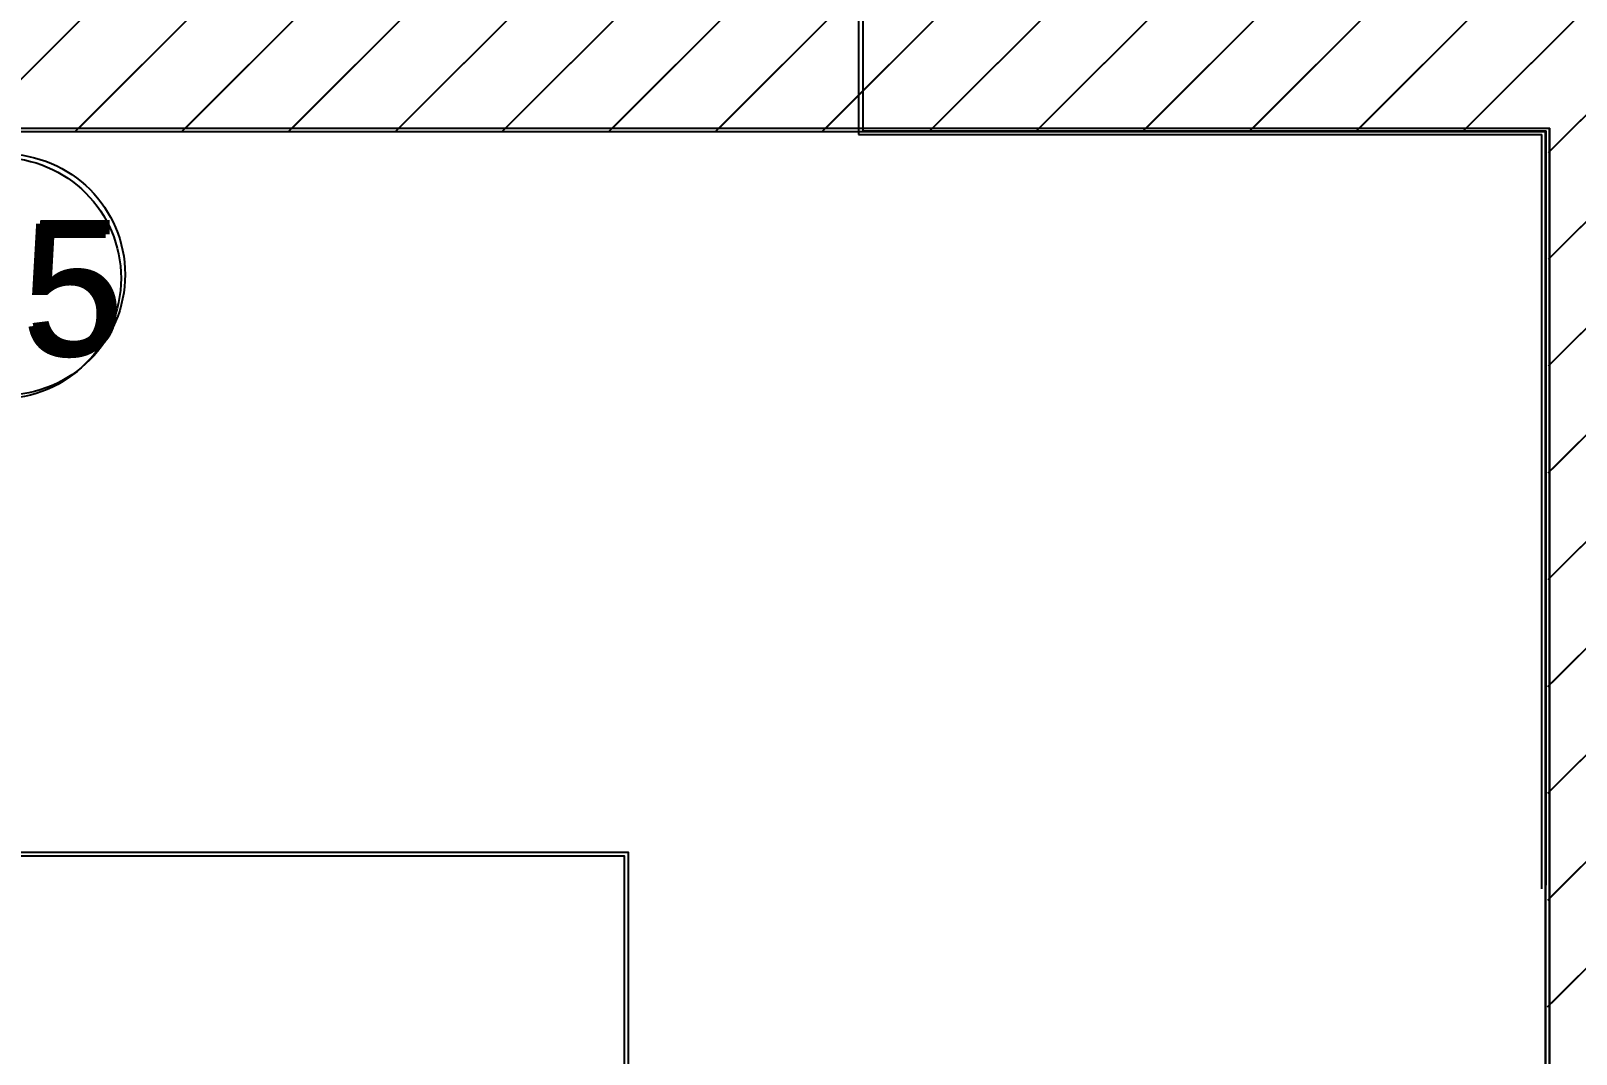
# Model space of a CAD drawing. Header units: inches. Extents: x 4821 to 127877, y 58012 to 433683.
# Drawn here: x 89420 to 90700, y 231170 to 232018 of the extents above; entities that cross this region are included whole.
import ezdxf
from ezdxf.xclip import XClip

# ---------------------------------------------------------------- set-up
doc = ezdxf.new("R2010")
doc.units = ezdxf.units.IN
doc.header["$MEASUREMENT"] = 0
doc.header["$XCLIPFRAME"] = 2
doc.linetypes.add('HIDDEN', pattern=[9.525, 6.35, -3.175])
for name, color, linetype in [('A-DETL', 1, 'Continuous'), ('A-STP-HID', 191, 'HIDDEN'), ('A-WAL-CMU', 7, 'Continuous'), ('COL GROUND$0$Cloums$0$A-COL-HAT', 8, 'Continuous'), ('COL GROUND$0$Cloums$0$A-COL-RFC', 210, 'Continuous')]:
    doc.layers.add(name, color=color, linetype=linetype)
doc.styles.add('Xarab', font='xarab.shx')

# ---------------------------------------------------------------- blocks, each defined once
blk = doc.blocks.new('COL GROUND')
at = {"layer": 'COL GROUND$0$Cloums$0$A-COL-HAT'}
h = blk.add_hatch(dxfattribs=at)
h.set_pattern_fill('ANSI31', color=256, scale=500)
h.set_pattern_definition([(45, (-67038.15, -49806.79), (-44.194174, 44.194174), [])])
h.paths.add_polyline_path([(102.3, -21674.9), (102.3, -18000), (102.6, -18000), (102.1, -16625), (-543.4, -16624.9), (-7447.7, -16624.9), (-7447.7, -19574.9), (-7147.7, -19574.9), (-7147.7, -16924.9), (-194.7, -16924.9), (-197.7, -19324.9), (-4297.7, -19324.9), (-4297.7, -21674.9), (-3997.7, -21674.9), (-3997.7, -19624.9), (-197.7, -19624.9), (-197.7, -21674.9)])
at = {"layer": 'COL GROUND$0$Cloums$0$A-COL-RFC', "linetype": 'Continuous', "elevation": 0}
blk.add_lwpolyline([(102.3, -21674.9), (102.3, -16625), (-191.7, -16624.9), (-7447.7, -16624.9), (-7447.7, -19574.9), (-7147.7, -19574.9), (-7147.7, -16924.9), (-197.7, -16924.9), (-197.7, -19324.9), (-4297.7, -19324.9), (-4297.7, -21674.9), (-3997.7, -21674.9), (-3997.7, -19624.9), (-197.7, -19624.9), (-197.7, -21674.9), (102.3, -21674.9)], dxfattribs=at)
blk = doc.blocks.new('FIRST SLAB EDGE')
at = {"layer": 'A-WAL-CMU'}
for p, q in [((1199806.4, -1721188.6), (1199806.4, -1721738.6)), ((1199806.4, -1721738.6), (1200372.3, -1721738.6)), ((1200372.3, -1722363.5), (1200372.3, -1721738.6))]:
    blk.add_line(p, q, dxfattribs=at)

msp = doc.modelspace()

# ---------------------------------------------------------------- linework, layer by layer
at = {"layer": 'A-DETL'}
for points in [[(88331.6, 231334.4), (89911.4, 231334.4), (89911.4, 230134.4), (85371.6, 230134.4)], [(88335, 231337.3), (89914.8, 231337.3), (89914.8, 230137.3), (85375, 230137.3)]]:
    msp.add_lwpolyline(points, dxfattribs=at)
at = {"layer": 'A-STP-HID', "color": 8, "linetype": 'Continuous', "ltscale": 0.2}
for centre in [(89394.7, 231812.9), (89398.1, 231815.9)]:
    msp.add_circle(centre, 100, dxfattribs=at)
at = {"layer": 'A-WAL-CMU'}
for p, q in [((83719.9, 231934.4), (90674.5, 231934.4)), ((83723.3, 231937.3), (90677.9, 231937.3))]:
    msp.add_line(p, q, dxfattribs=at)
for points in [[(84969.9, 229534.4), (90674.5, 229534.4), (90674.5, 231934.4)], [(84973.3, 229537.3), (90677.9, 229537.3), (90677.9, 231937.3)]]:
    msp.add_lwpolyline(points, dxfattribs=at)

# ---------------------------------------------------------------- block references
for p in [(90871.7, 248859.3, 0), (90875.1, 248862.2, 0)]:
    msp.add_blockref('COL GROUND', p, dxfattribs=at)
ref = msp.add_blockref('FIRST SLAB EDGE', (-1109700.9, 1953670.5), dxfattribs=at)
XClip(ref).set_block_clipping_path([(1196236.1121028436, -1729554.8924368375), (1201281.1159926755, -1720979.7328682605)])
ref = msp.add_blockref('FIRST SLAB EDGE', (-1109697.5, 1953673.5), dxfattribs=at)
XClip(ref).set_block_clipping_path([(1196236.1121028436, -1729554.8924368375), (1201281.1159926755, -1720979.7328682605)])

# ---------------------------------------------------------------- texts
at = {"layer": 'A-STP-HID', "color": 8, "linetype": 'Continuous', "ltscale": 0.2, "style": 'Xarab'}
for p in [(89330.4, 231748.2), (89333.8, 231751.2)]:
    msp.add_text('15', height=110, dxfattribs=at).set_placement(p)

doc.saveas('drawing.dxf')
